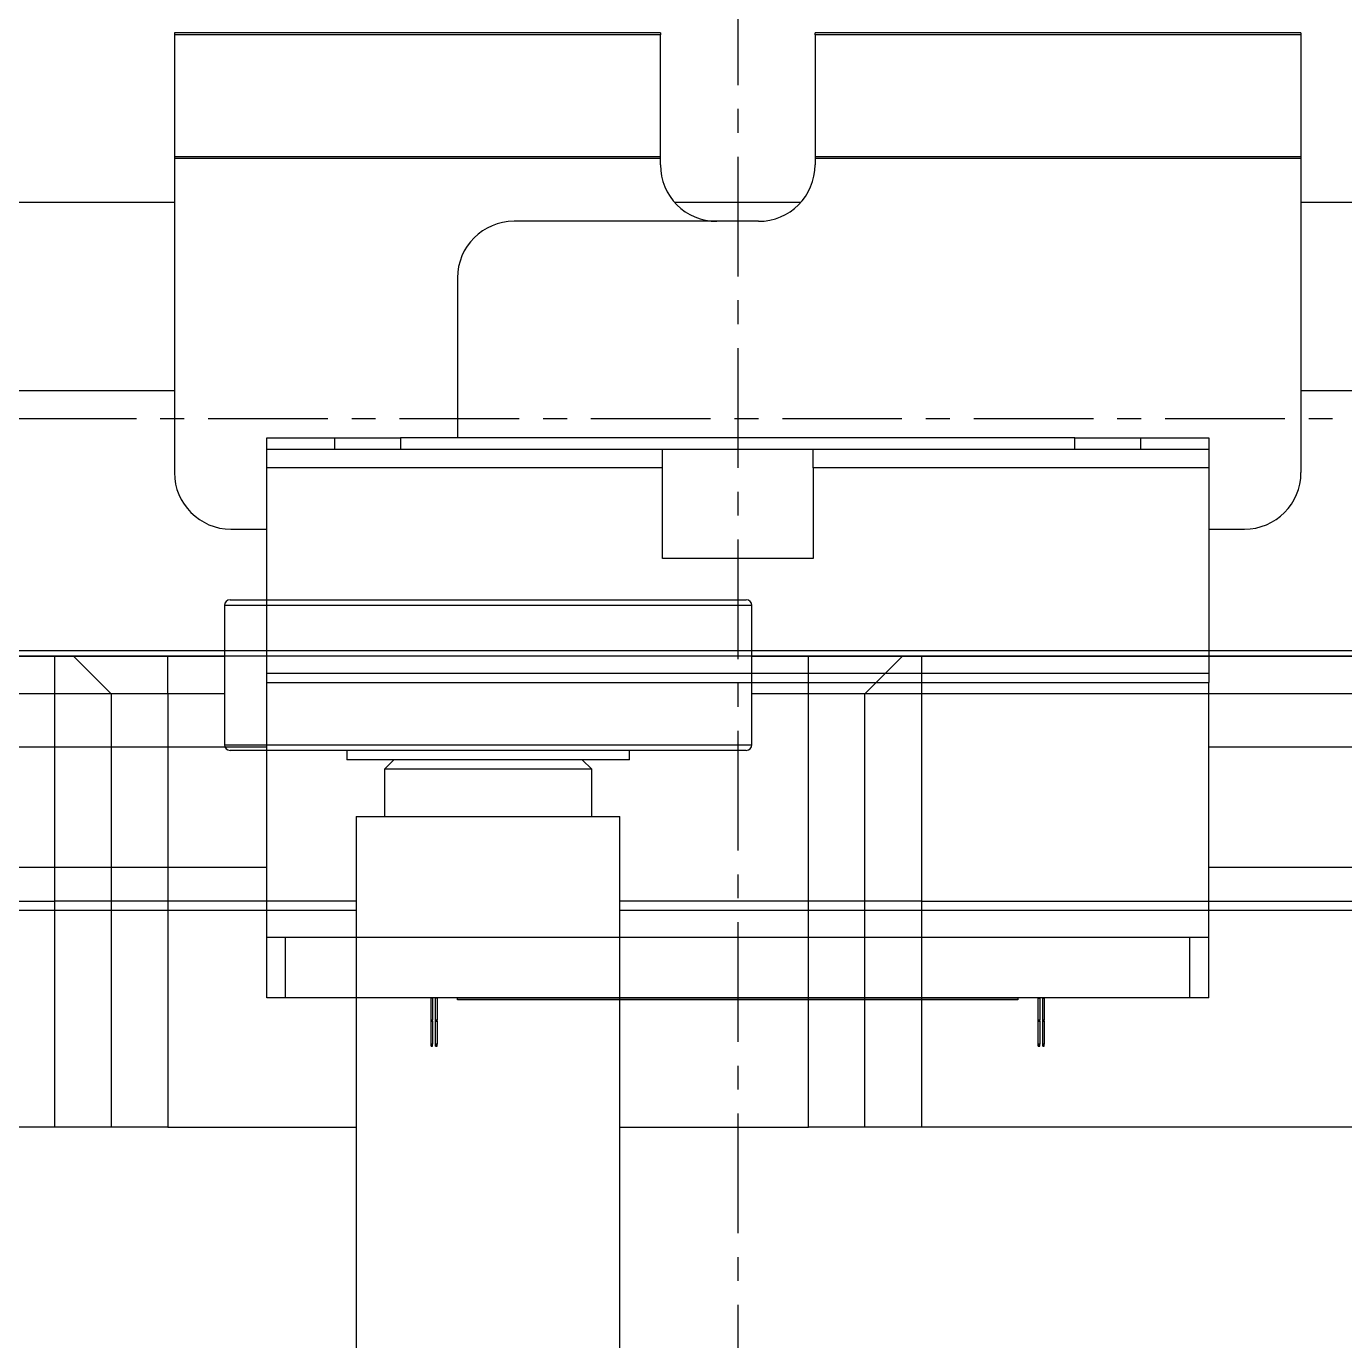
# Model space of a CAD drawing. Extents: x 500 to 100500, y -14500 to 21140.
# Drawn here: x 8152 to 8222, y -3069 to -2999.3 of the extents above; entities that cross this region are included whole.
import ezdxf

# ---------------------------------------------------------------- set-up
doc = ezdxf.new("R2010")
doc.units = 0
doc.linetypes.add('CENTER', pattern=[10.16, 6.35, -1.27, 1.27, -1.27])
doc.layers.get('0').update_dxf_attribs({"linetype": 'CONTINUOUS'})
doc.layers.add('Center', color=1, linetype='CENTER')

# ---------------------------------------------------------------- blocks, each defined once
blk = doc.blocks.new('SP R')
at = {"color": 3}
for p, q in [((18264.341, -97455.606), (18264.341, -97463.006)), ((18290.754, -97455.606), (18264.341, -97455.606)), ((18264.641, -97455.306), (18290.488, -97455.306)), ((18290.488, -97455.306), (18292.041, -97455.306)), ((18292.341, -97455.606), (18290.754, -97455.606)), ((18292.341, -97463.006), (18292.341, -97455.606)), ((17121.341, -97458.306), (18255.341, -97458.306)), ((18255.341, -97460.306), (18255.341, -97458.306)), ((18255.341, -97458.306), (18256.341, -97458.306)), ((18258.341, -97460.306), (18256.341, -97458.306)), ((18256.341, -97458.306), (18261.341, -97458.306)), ((18261.341, -97460.306), (18261.341, -97458.306)), ((18261.341, -97458.306), (18264.341, -97458.306)), ((18292.341, -97458.306), (18295.341, -97458.306)), ((18295.341, -97460.306), (18295.341, -97458.306)), ((18295.341, -97458.306), (18300.341, -97458.306)), ((18300.341, -97458.306), (18298.341, -97460.306)), ((18300.341, -97458.306), (18301.341, -97458.306)), ((18301.341, -97458.306), (18446.341, -97458.306)), ((18301.341, -97458.306), (18301.341, -97460.306)), ((18255.341, -97460.306), (17121.341, -97460.306)), ((18255.341, -97471.306), (18255.341, -97460.306)), ((18258.341, -97460.306), (18255.341, -97460.306)), ((18258.341, -97460.306), (18258.341, -97471.306)), ((18261.341, -97460.306), (18258.341, -97460.306)), ((18261.341, -97460.306), (18261.341, -97471.306)), ((18264.341, -97460.306), (18261.341, -97460.306)), ((18295.341, -97460.306), (18292.341, -97460.306)), ((18298.341, -97460.306), (18295.341, -97460.306)), ((18295.341, -97471.306), (18295.341, -97460.306)), ((18298.341, -97471.306), (18298.341, -97460.306)), ((18301.341, -97460.306), (18298.341, -97460.306)), ((18446.341, -97460.306), (18301.341, -97460.306)), ((18301.341, -97460.306), (18301.341, -97471.306)), ((18264.341, -97463.006), (18290.754, -97463.006)), ((18290.488, -97463.306), (18264.641, -97463.306)), ((18270.841, -97463.306), (18270.841, -97463.806)), ((18285.841, -97463.806), (18285.841, -97463.306)), ((18292.041, -97463.306), (18290.488, -97463.306)), ((18290.754, -97463.006), (18292.341, -97463.006)), ((18285.841, -97463.806), (18270.841, -97463.806)), ((18273.341, -97463.806), (18272.841, -97464.306)), ((18272.841, -97464.306), (18272.841, -97466.806)), ((18283.841, -97464.306), (18272.841, -97464.306)), ((18283.841, -97464.306), (18283.341, -97463.806)), ((18283.841, -97466.806), (18283.841, -97464.306)), ((18271.341, -97466.806), (18271.341, -97496.306)), ((18271.341, -97466.806), (18285.341, -97466.806)), ((18285.341, -97496.306), (18285.341, -97466.806)), ((17121.341, -97471.306), (18255.341, -97471.306)), ((18258.341, -97471.306), (18255.341, -97471.306)), ((18255.341, -97471.806), (18255.341, -97471.306)), ((18261.341, -97471.306), (18258.341, -97471.306)), ((18258.341, -97471.306), (18258.341, -97471.806)), ((18271.341, -97471.306), (18261.341, -97471.306)), ((18261.341, -97471.306), (18261.341, -97471.806)), ((18295.341, -97471.306), (18285.341, -97471.306)), ((18298.341, -97471.306), (18295.341, -97471.306)), ((18295.341, -97471.806), (18295.341, -97471.306)), ((18301.341, -97471.306), (18298.341, -97471.306)), ((18298.341, -97471.806), (18298.341, -97471.306)), ((18301.341, -97471.306), (18446.341, -97471.306)), ((18301.341, -97471.306), (18301.341, -97471.806)), ((18255.341, -97471.806), (17121.341, -97471.806)), ((18258.341, -97471.806), (18255.341, -97471.806)), ((18255.341, -97483.306), (18255.341, -97471.806)), ((18261.341, -97471.806), (18258.341, -97471.806)), ((18258.341, -97471.806), (18258.341, -97483.306)), ((18271.341, -97471.806), (18261.341, -97471.806)), ((18261.341, -97471.806), (18261.341, -97483.306)), ((18295.341, -97471.806), (18285.341, -97471.806)), ((18298.341, -97471.806), (18295.341, -97471.806)), ((18295.341, -97483.306), (18295.341, -97471.806)), ((18301.341, -97471.806), (18298.341, -97471.806)), ((18298.341, -97483.306), (18298.341, -97471.806)), ((18446.341, -97471.806), (18301.341, -97471.806)), ((18301.341, -97471.806), (18301.341, -97483.306)), ((18255.341, -97483.306), (17121.341, -97483.306)), ((18258.341, -97483.306), (18255.341, -97483.306)), ((18261.341, -97483.306), (18258.341, -97483.306)), ((18261.341, -97483.306), (18271.341, -97483.306)), ((18285.341, -97483.306), (18295.341, -97483.306)), ((18298.341, -97483.306), (18295.341, -97483.306)), ((18301.341, -97483.306), (18298.341, -97483.306)), ((18446.341, -97483.306), (18301.341, -97483.306))]:
    blk.add_line(p, q, dxfattribs=at)
for centre, start, end in [((18264.641, -97455.606), 90, 180), ((18292.041, -97455.606), 0, 90), ((18264.641, -97463.006), 180, 270), ((18292.041, -97463.006), 270, 0)]:
    blk.add_arc(centre, 0.3, start, end, dxfattribs=at)
blk = doc.blocks.new('KJVision F 2')
at = {"color": 3}
for p, q in [((-5665.721, -76763.687, -96.768), (-5665.721, -78093.687, -96.768)), ((-5575.721, -77163.687, -96.768), (-5755.721, -77163.687, -96.768))]:
    blk.add_line(p, q, dxfattribs=at)
blk = doc.blocks.new('KJprobe Card F')
at = {"color": 6}
for p, q in [((31827.045, -77435.194, 43.986), (31827.045, -77435.294, 43.986)), ((31852.84, -77435.194, 43.986), (31827.045, -77435.194, 43.986)), ((31852.84, -77435.294, 43.986), (31827.045, -77435.294, 43.986)), ((31827.045, -77435.294, 43.986), (31827.045, -77435.3, 43.986)), ((31852.84, -77435.3, 43.986), (31827.045, -77435.3, 43.986)), ((31827.045, -77435.3, 43.986), (31827.045, -77441.765, 43.986)), ((31852.84, -77435.194, 43.986), (31852.84, -77435.294, 43.986)), ((31852.84, -77435.3, 43.986), (31852.84, -77435.294, 43.986)), ((31852.84, -77441.765, 43.986), (31852.84, -77435.3, 43.986)), ((31861.05, -77435.294, 43.986), (31861.05, -77435.194, 43.986)), ((31886.845, -77435.194, 43.986), (31861.05, -77435.194, 43.986)), ((31886.845, -77435.294, 43.986), (31861.05, -77435.294, 43.986)), ((31861.05, -77435.294, 43.986), (31861.05, -77435.3, 43.986)), ((31886.845, -77435.3, 43.986), (31861.05, -77435.3, 43.986)), ((31861.05, -77435.3, 43.986), (31861.05, -77441.765, 43.986)), ((31886.845, -77435.194, 43.986), (31886.845, -77435.294, 43.986)), ((31886.845, -77435.294, 43.986), (31886.845, -77435.3, 43.986)), ((31886.845, -77435.3, 43.986), (31886.845, -77441.765, 43.986)), ((31852.84, -77441.765, 43.986), (31827.045, -77441.765, 43.986)), ((31827.045, -77441.765, 43.986), (31827.045, -77441.86, 43.986)), ((31852.84, -77441.86, 43.986), (31827.045, -77441.86, 43.986)), ((31827.045, -77441.86, 43.986), (31827.045, -77458.539, 43.986)), ((31852.84, -77441.86, 43.986), (31852.84, -77441.765, 43.986)), ((31852.84, -77442.194, 43.986), (31852.84, -77441.86, 43.986)), ((31886.845, -77441.765, 43.986), (31861.05, -77441.765, 43.986)), ((31861.05, -77441.765, 43.986), (31861.05, -77441.86, 43.986)), ((31886.845, -77441.86, 43.986), (31861.05, -77441.86, 43.986)), ((31861.05, -77441.86, 43.986), (31861.05, -77442.194, 43.986)), ((31886.845, -77441.765, 43.986), (31886.845, -77441.86, 43.986)), ((31886.845, -77441.86, 43.986), (31886.845, -77458.539, 43.986)), ((31827.045, -77444.189, 43.986), (31811.074, -77444.189, 43.986)), ((31860.291, -77444.189, 43.986), (31853.6, -77444.189, 43.986)), ((31902.816, -77444.189, 43.986), (31886.845, -77444.189, 43.986)), ((31858.05, -77445.194, 43.986), (31845.07, -77445.194, 43.986)), ((31842.07, -77448.194, 43.986), (31842.07, -77456.689, 43.986)), ((31827.045, -77454.189, 43.986), (31811.074, -77454.189, 43.986)), ((31902.816, -77454.189, 43.986), (31886.845, -77454.189, 43.986)), ((31831.945, -77457.289, 43.986), (31831.945, -77456.689, 43.986)), ((31831.945, -77456.689, 43.986), (31835.545, -77456.689, 43.986)), ((31835.545, -77456.689, 43.986), (31839.045, -77456.689, 43.986)), ((31835.545, -77456.689, 43.986), (31835.545, -77457.289, 43.986)), ((31839.045, -77456.689, 43.986), (31839.045, -77457.289, 43.986)), ((31874.845, -77456.689, 43.986), (31839.045, -77456.689, 43.986)), ((31874.845, -77457.289, 43.986), (31874.845, -77456.689, 43.986)), ((31874.845, -77456.689, 43.986), (31878.345, -77456.689, 43.986)), ((31878.345, -77456.689, 43.986), (31881.945, -77456.689, 43.986)), ((31878.345, -77457.289, 43.986), (31878.345, -77456.689, 43.986)), ((31881.945, -77456.689, 43.986), (31881.945, -77457.289, 43.986)), ((31831.945, -77458.289, 43.986), (31831.945, -77457.289, 43.986)), ((31831.945, -77457.289, 43.986), (31852.945, -77457.289, 43.986)), ((31852.945, -77458.289, 43.986), (31852.945, -77457.289, 43.986)), ((31852.945, -77457.289, 43.986), (31860.945, -77457.289, 43.986)), ((31860.945, -77457.289, 43.986), (31881.945, -77457.289, 43.986)), ((31860.945, -77458.289, 43.986), (31860.945, -77457.289, 43.986)), ((31881.945, -77457.289, 43.986), (31881.945, -77458.289, 43.986)), ((31852.945, -77458.289, 43.986), (31831.945, -77458.289, 43.986)), ((31831.945, -77469.189, 43.986), (31831.945, -77458.289, 43.986)), ((31852.945, -77463.089, 43.986), (31852.945, -77458.289, 43.986)), ((31881.945, -77458.289, 43.986), (31860.945, -77458.289, 43.986)), ((31860.945, -77458.289, 43.986), (31860.945, -77463.089, 43.986)), ((31881.945, -77458.289, 43.986), (31881.945, -77469.189, 43.986)), ((31830.045, -77461.539, 43.986), (31831.945, -77461.539, 43.986)), ((31881.945, -77461.539, 43.986), (31883.845, -77461.539, 43.986)), ((31860.945, -77463.089, 43.986), (31852.945, -77463.089, 43.986)), ((31831.945, -77469.689, 43.986), (31831.945, -77469.189, 43.986)), ((31831.945, -77469.189, 43.986), (31881.945, -77469.189, 43.986)), ((31831.945, -77483.229, 43.986), (31831.945, -77469.689, 43.986)), ((31831.945, -77469.689, 43.986), (31881.945, -77469.689, 43.986)), ((31881.945, -77469.189, 43.986), (31881.945, -77469.689, 43.986)), ((31881.945, -77483.229, 43.986), (31881.945, -77469.689, 43.986)), ((31812.174, -77473.089, 43.986), (31831.945, -77473.089, 43.986)), ((31881.945, -77473.089, 43.986), (31894.716, -77473.089, 43.986)), ((31812.174, -77479.489, 43.986), (31831.945, -77479.489, 43.986)), ((31881.945, -77479.489, 43.986), (31894.716, -77479.489, 43.986)), ((31881.945, -77483.229, 43.986), (31831.945, -77483.229, 43.986)), ((31831.945, -77486.429, 43.986), (31831.945, -77483.229, 43.986)), ((31832.945, -77486.429, 43.986), (31832.945, -77483.229, 43.986)), ((31880.945, -77483.229, 43.986), (31832.945, -77483.229, 43.986)), ((31880.945, -77486.429, 43.986), (31880.945, -77483.229, 43.986)), ((31881.945, -77486.429, 43.986), (31881.945, -77483.229, 43.986)), ((31832.945, -77486.429, 43.986), (31831.945, -77486.429, 43.986)), ((31880.945, -77486.429, 43.986), (31832.945, -77486.429, 43.986)), ((31840.649, -77486.439, 43.986), (31840.649, -77486.429, 43.986)), ((31840.769, -77486.439, 43.986), (31840.649, -77486.439, 43.986)), ((31840.669, -77487.607, 43.986), (31840.669, -77486.439, 43.986)), ((31840.749, -77486.439, 43.986), (31840.749, -77487.607, 43.986)), ((31840.769, -77486.439, 43.986), (31840.769, -77486.429, 43.986)), ((31840.889, -77486.439, 43.986), (31840.889, -77486.429, 43.986)), ((31841.009, -77486.439, 43.986), (31840.889, -77486.439, 43.986)), ((31840.909, -77487.607, 43.986), (31840.909, -77486.439, 43.986)), ((31840.989, -77486.439, 43.986), (31840.989, -77487.607, 43.986)), ((31841.009, -77486.439, 43.986), (31841.009, -77486.429, 43.986)), ((31842.07, -77486.439, 43.986), (31842.07, -77486.429, 43.986)), ((31842.07, -77486.539, 43.986), (31842.07, -77486.439, 43.986)), ((31871.82, -77486.439, 43.986), (31842.07, -77486.439, 43.986)), ((31842.32, -77486.439, 43.986), (31842.07, -77486.439, 43.986)), ((31842.32, -77486.439, 43.986), (31842.32, -77486.429, 43.986)), ((31842.57, -77486.439, 43.986), (31842.57, -77486.429, 43.986)), ((31842.82, -77486.439, 43.986), (31842.57, -77486.439, 43.986)), ((31842.82, -77486.439, 43.986), (31842.82, -77486.429, 43.986)), ((31843.07, -77486.439, 43.986), (31843.07, -77486.429, 43.986)), ((31843.32, -77486.439, 43.986), (31843.07, -77486.439, 43.986)), ((31843.32, -77486.439, 43.986), (31843.32, -77486.429, 43.986)), ((31843.57, -77486.439, 43.986), (31843.57, -77486.429, 43.986)), ((31843.82, -77486.439, 43.986), (31843.57, -77486.439, 43.986)), ((31843.82, -77486.439, 43.986), (31843.82, -77486.429, 43.986)), ((31844.07, -77486.439, 43.986), (31844.07, -77486.429, 43.986)), ((31844.32, -77486.439, 43.986), (31844.07, -77486.439, 43.986)), ((31844.32, -77486.439, 43.986), (31844.32, -77486.429, 43.986)), ((31844.57, -77486.439, 43.986), (31844.57, -77486.429, 43.986)), ((31844.82, -77486.439, 43.986), (31844.57, -77486.439, 43.986)), ((31844.82, -77486.439, 43.986), (31844.82, -77486.429, 43.986)), ((31845.07, -77486.439, 43.986), (31845.07, -77486.429, 43.986)), ((31845.32, -77486.439, 43.986), (31845.07, -77486.439, 43.986)), ((31845.32, -77486.439, 43.986), (31845.32, -77486.429, 43.986)), ((31845.57, -77486.439, 43.986), (31845.57, -77486.429, 43.986)), ((31845.82, -77486.439, 43.986), (31845.57, -77486.439, 43.986)), ((31845.82, -77486.439, 43.986), (31845.82, -77486.429, 43.986)), ((31846.07, -77486.439, 43.986), (31846.07, -77486.429, 43.986)), ((31846.32, -77486.439, 43.986), (31846.07, -77486.439, 43.986)), ((31846.32, -77486.439, 43.986), (31846.32, -77486.429, 43.986)), ((31846.57, -77486.439, 43.986), (31846.57, -77486.429, 43.986)), ((31846.82, -77486.439, 43.986), (31846.57, -77486.439, 43.986)), ((31846.82, -77486.439, 43.986), (31846.82, -77486.429, 43.986)), ((31847.07, -77486.439, 43.986), (31847.07, -77486.429, 43.986)), ((31847.32, -77486.439, 43.986), (31847.07, -77486.439, 43.986)), ((31847.32, -77486.439, 43.986), (31847.32, -77486.429, 43.986)), ((31847.57, -77486.439, 43.986), (31847.57, -77486.429, 43.986)), ((31847.82, -77486.439, 43.986), (31847.57, -77486.439, 43.986)), ((31847.82, -77486.439, 43.986), (31847.82, -77486.429, 43.986)), ((31848.07, -77486.439, 43.986), (31848.07, -77486.429, 43.986)), ((31848.32, -77486.439, 43.986), (31848.07, -77486.439, 43.986)), ((31848.32, -77486.439, 43.986), (31848.32, -77486.429, 43.986)), ((31848.57, -77486.439, 43.986), (31848.57, -77486.429, 43.986)), ((31848.82, -77486.439, 43.986), (31848.57, -77486.439, 43.986)), ((31848.82, -77486.439, 43.986), (31848.82, -77486.429, 43.986)), ((31849.07, -77486.439, 43.986), (31849.07, -77486.429, 43.986)), ((31849.32, -77486.439, 43.986), (31849.07, -77486.439, 43.986)), ((31849.32, -77486.439, 43.986), (31849.32, -77486.429, 43.986)), ((31849.57, -77486.439, 43.986), (31849.57, -77486.429, 43.986)), ((31849.82, -77486.439, 43.986), (31849.57, -77486.439, 43.986)), ((31849.82, -77486.439, 43.986), (31849.82, -77486.429, 43.986)), ((31850.07, -77486.439, 43.986), (31850.07, -77486.429, 43.986)), ((31850.32, -77486.439, 43.986), (31850.07, -77486.439, 43.986)), ((31850.32, -77486.439, 43.986), (31850.32, -77486.429, 43.986)), ((31850.57, -77486.439, 43.986), (31850.57, -77486.429, 43.986)), ((31850.82, -77486.439, 43.986), (31850.57, -77486.439, 43.986)), ((31850.82, -77486.439, 43.986), (31850.82, -77486.429, 43.986)), ((31851.07, -77486.439, 43.986), (31851.07, -77486.429, 43.986)), ((31851.32, -77486.439, 43.986), (31851.07, -77486.439, 43.986)), ((31851.32, -77486.439, 43.986), (31851.32, -77486.429, 43.986)), ((31851.57, -77486.439, 43.986), (31851.57, -77486.429, 43.986)), ((31851.82, -77486.439, 43.986), (31851.57, -77486.439, 43.986)), ((31851.82, -77486.439, 43.986), (31851.82, -77486.429, 43.986)), ((31852.07, -77486.439, 43.986), (31852.07, -77486.429, 43.986)), ((31852.32, -77486.439, 43.986), (31852.07, -77486.439, 43.986)), ((31852.32, -77486.439, 43.986), (31852.32, -77486.429, 43.986)), ((31852.57, -77486.439, 43.986), (31852.57, -77486.429, 43.986)), ((31852.82, -77486.439, 43.986), (31852.57, -77486.439, 43.986)), ((31852.82, -77486.439, 43.986), (31852.82, -77486.429, 43.986)), ((31853.07, -77486.439, 43.986), (31853.07, -77486.429, 43.986)), ((31853.32, -77486.439, 43.986), (31853.07, -77486.439, 43.986)), ((31853.32, -77486.439, 43.986), (31853.32, -77486.429, 43.986)), ((31853.57, -77486.439, 43.986), (31853.57, -77486.429, 43.986)), ((31853.82, -77486.439, 43.986), (31853.57, -77486.439, 43.986)), ((31853.82, -77486.439, 43.986), (31853.82, -77486.429, 43.986)), ((31854.07, -77486.439, 43.986), (31854.07, -77486.429, 43.986)), ((31854.32, -77486.439, 43.986), (31854.07, -77486.439, 43.986)), ((31854.32, -77486.439, 43.986), (31854.32, -77486.429, 43.986)), ((31854.57, -77486.439, 43.986), (31854.57, -77486.429, 43.986)), ((31854.82, -77486.439, 43.986), (31854.57, -77486.439, 43.986)), ((31854.82, -77486.439, 43.986), (31854.82, -77486.429, 43.986)), ((31855.07, -77486.439, 43.986), (31855.07, -77486.429, 43.986)), ((31855.32, -77486.439, 43.986), (31855.07, -77486.439, 43.986)), ((31855.32, -77486.439, 43.986), (31855.32, -77486.429, 43.986)), ((31855.57, -77486.439, 43.986), (31855.57, -77486.429, 43.986)), ((31855.82, -77486.439, 43.986), (31855.57, -77486.439, 43.986)), ((31855.82, -77486.439, 43.986), (31855.82, -77486.429, 43.986)), ((31856.07, -77486.439, 43.986), (31856.07, -77486.429, 43.986)), ((31856.32, -77486.439, 43.986), (31856.07, -77486.439, 43.986)), ((31856.32, -77486.439, 43.986), (31856.32, -77486.429, 43.986)), ((31856.57, -77486.439, 43.986), (31856.57, -77486.429, 43.986)), ((31856.82, -77486.439, 43.986), (31856.57, -77486.439, 43.986)), ((31856.82, -77486.439, 43.986), (31856.82, -77486.429, 43.986)), ((31857.07, -77486.439, 43.986), (31857.07, -77486.429, 43.986)), ((31857.32, -77486.439, 43.986), (31857.07, -77486.439, 43.986)), ((31857.32, -77486.439, 43.986), (31857.32, -77486.429, 43.986)), ((31857.57, -77486.439, 43.986), (31857.57, -77486.429, 43.986)), ((31857.82, -77486.439, 43.986), (31857.57, -77486.439, 43.986)), ((31857.82, -77486.439, 43.986), (31857.82, -77486.429, 43.986)), ((31858.07, -77486.439, 43.986), (31858.07, -77486.429, 43.986)), ((31858.32, -77486.439, 43.986), (31858.07, -77486.439, 43.986)), ((31858.32, -77486.439, 43.986), (31858.32, -77486.429, 43.986)), ((31858.57, -77486.439, 43.986), (31858.57, -77486.429, 43.986)), ((31858.82, -77486.439, 43.986), (31858.57, -77486.439, 43.986)), ((31858.82, -77486.439, 43.986), (31858.82, -77486.429, 43.986)), ((31859.07, -77486.439, 43.986), (31859.07, -77486.429, 43.986)), ((31859.32, -77486.439, 43.986), (31859.07, -77486.439, 43.986)), ((31859.32, -77486.439, 43.986), (31859.32, -77486.429, 43.986)), ((31859.57, -77486.439, 43.986), (31859.57, -77486.429, 43.986)), ((31859.82, -77486.439, 43.986), (31859.57, -77486.439, 43.986)), ((31859.82, -77486.439, 43.986), (31859.82, -77486.429, 43.986)), ((31860.07, -77486.439, 43.986), (31860.07, -77486.429, 43.986)), ((31860.32, -77486.439, 43.986), (31860.07, -77486.439, 43.986)), ((31860.32, -77486.439, 43.986), (31860.32, -77486.429, 43.986)), ((31860.57, -77486.439, 43.986), (31860.57, -77486.429, 43.986)), ((31860.82, -77486.439, 43.986), (31860.57, -77486.439, 43.986)), ((31860.82, -77486.439, 43.986), (31860.82, -77486.429, 43.986)), ((31861.07, -77486.439, 43.986), (31861.07, -77486.429, 43.986)), ((31861.32, -77486.439, 43.986), (31861.07, -77486.439, 43.986)), ((31861.32, -77486.439, 43.986), (31861.32, -77486.429, 43.986)), ((31861.57, -77486.439, 43.986), (31861.57, -77486.429, 43.986)), ((31861.82, -77486.439, 43.986), (31861.57, -77486.439, 43.986)), ((31861.82, -77486.439, 43.986), (31861.82, -77486.429, 43.986)), ((31862.07, -77486.439, 43.986), (31862.07, -77486.429, 43.986)), ((31862.32, -77486.439, 43.986), (31862.07, -77486.439, 43.986)), ((31862.32, -77486.439, 43.986), (31862.32, -77486.429, 43.986)), ((31862.57, -77486.439, 43.986), (31862.57, -77486.429, 43.986)), ((31862.82, -77486.439, 43.986), (31862.57, -77486.439, 43.986)), ((31862.82, -77486.439, 43.986), (31862.82, -77486.429, 43.986)), ((31863.07, -77486.439, 43.986), (31863.07, -77486.429, 43.986)), ((31863.32, -77486.439, 43.986), (31863.07, -77486.439, 43.986)), ((31863.32, -77486.439, 43.986), (31863.32, -77486.429, 43.986)), ((31863.57, -77486.439, 43.986), (31863.57, -77486.429, 43.986)), ((31863.82, -77486.439, 43.986), (31863.57, -77486.439, 43.986)), ((31863.82, -77486.439, 43.986), (31863.82, -77486.429, 43.986)), ((31864.07, -77486.439, 43.986), (31864.07, -77486.429, 43.986)), ((31864.32, -77486.439, 43.986), (31864.07, -77486.439, 43.986)), ((31864.32, -77486.439, 43.986), (31864.32, -77486.429, 43.986)), ((31864.57, -77486.439, 43.986), (31864.57, -77486.429, 43.986)), ((31864.82, -77486.439, 43.986), (31864.57, -77486.439, 43.986)), ((31864.82, -77486.439, 43.986), (31864.82, -77486.429, 43.986)), ((31865.07, -77486.439, 43.986), (31865.07, -77486.429, 43.986)), ((31865.32, -77486.439, 43.986), (31865.07, -77486.439, 43.986)), ((31865.32, -77486.439, 43.986), (31865.32, -77486.429, 43.986)), ((31865.57, -77486.439, 43.986), (31865.57, -77486.429, 43.986)), ((31865.82, -77486.439, 43.986), (31865.57, -77486.439, 43.986)), ((31865.82, -77486.439, 43.986), (31865.82, -77486.429, 43.986)), ((31866.07, -77486.439, 43.986), (31866.07, -77486.429, 43.986)), ((31866.32, -77486.439, 43.986), (31866.07, -77486.439, 43.986)), ((31866.32, -77486.439, 43.986), (31866.32, -77486.429, 43.986)), ((31866.57, -77486.439, 43.986), (31866.57, -77486.429, 43.986)), ((31866.82, -77486.439, 43.986), (31866.57, -77486.439, 43.986)), ((31866.82, -77486.439, 43.986), (31866.82, -77486.429, 43.986)), ((31867.07, -77486.439, 43.986), (31867.07, -77486.429, 43.986)), ((31867.32, -77486.439, 43.986), (31867.07, -77486.439, 43.986)), ((31867.32, -77486.439, 43.986), (31867.32, -77486.429, 43.986)), ((31867.57, -77486.439, 43.986), (31867.57, -77486.429, 43.986)), ((31867.82, -77486.439, 43.986), (31867.57, -77486.439, 43.986)), ((31867.82, -77486.439, 43.986), (31867.82, -77486.429, 43.986)), ((31868.07, -77486.439, 43.986), (31868.07, -77486.429, 43.986)), ((31868.32, -77486.439, 43.986), (31868.07, -77486.439, 43.986)), ((31868.32, -77486.439, 43.986), (31868.32, -77486.429, 43.986)), ((31868.57, -77486.439, 43.986), (31868.57, -77486.429, 43.986)), ((31868.82, -77486.439, 43.986), (31868.57, -77486.439, 43.986)), ((31868.82, -77486.439, 43.986), (31868.82, -77486.429, 43.986)), ((31869.07, -77486.439, 43.986), (31869.07, -77486.429, 43.986)), ((31869.32, -77486.439, 43.986), (31869.07, -77486.439, 43.986)), ((31869.32, -77486.439, 43.986), (31869.32, -77486.429, 43.986)), ((31869.57, -77486.439, 43.986), (31869.57, -77486.429, 43.986)), ((31869.82, -77486.439, 43.986), (31869.57, -77486.439, 43.986)), ((31869.82, -77486.439, 43.986), (31869.82, -77486.429, 43.986)), ((31870.07, -77486.439, 43.986), (31870.07, -77486.429, 43.986)), ((31870.32, -77486.439, 43.986), (31870.07, -77486.439, 43.986)), ((31870.32, -77486.439, 43.986), (31870.32, -77486.429, 43.986)), ((31870.57, -77486.439, 43.986), (31870.57, -77486.429, 43.986)), ((31870.82, -77486.439, 43.986), (31870.57, -77486.439, 43.986)), ((31870.82, -77486.439, 43.986), (31870.82, -77486.429, 43.986)), ((31871.07, -77486.439, 43.986), (31871.07, -77486.429, 43.986)), ((31871.32, -77486.439, 43.986), (31871.07, -77486.439, 43.986)), ((31871.32, -77486.439, 43.986), (31871.32, -77486.429, 43.986)), ((31871.57, -77486.439, 43.986), (31871.57, -77486.429, 43.986)), ((31871.82, -77486.439, 43.986), (31871.57, -77486.439, 43.986)), ((31871.82, -77486.439, 43.986), (31871.82, -77486.429, 43.986)), ((31871.82, -77486.439, 43.986), (31871.82, -77486.539, 43.986)), ((31872.881, -77486.439, 43.986), (31872.881, -77486.429, 43.986)), ((31872.881, -77486.439, 43.986), (31873.001, -77486.439, 43.986)), ((31872.901, -77487.607, 43.986), (31872.901, -77486.439, 43.986)), ((31872.981, -77486.439, 43.986), (31872.981, -77487.607, 43.986)), ((31873.001, -77486.439, 43.986), (31873.001, -77486.429, 43.986)), ((31873.121, -77486.439, 43.986), (31873.121, -77486.429, 43.986)), ((31873.121, -77486.439, 43.986), (31873.241, -77486.439, 43.986)), ((31873.141, -77487.607, 43.986), (31873.141, -77486.439, 43.986)), ((31873.221, -77486.439, 43.986), (31873.221, -77487.607, 43.986)), ((31873.241, -77486.439, 43.986), (31873.241, -77486.429, 43.986)), ((31881.945, -77486.429, 43.986), (31880.945, -77486.429, 43.986)), ((31871.82, -77486.539, 43.986), (31842.07, -77486.539, 43.986)), ((31840.749, -77487.607, 43.986), (31840.669, -77487.607, 43.986)), ((31840.669, -77487.657, 43.986), (31840.669, -77487.607, 43.986)), ((31840.669, -77488.89, 43.986), (31840.669, -77487.657, 43.986)), ((31840.669, -77487.657, 43.986), (31840.749, -77487.657, 43.986)), ((31840.749, -77487.657, 43.986), (31840.749, -77487.607, 43.986)), ((31840.749, -77487.657, 43.986), (31840.749, -77488.89, 43.986)), ((31840.989, -77487.607, 43.986), (31840.909, -77487.607, 43.986)), ((31840.909, -77487.657, 43.986), (31840.909, -77487.607, 43.986)), ((31840.909, -77488.89, 43.986), (31840.909, -77487.657, 43.986)), ((31840.909, -77487.657, 43.986), (31840.989, -77487.657, 43.986)), ((31840.989, -77487.657, 43.986), (31840.989, -77487.607, 43.986)), ((31840.989, -77487.657, 43.986), (31840.989, -77488.89, 43.986)), ((31872.981, -77487.607, 43.986), (31872.901, -77487.607, 43.986)), ((31872.901, -77487.657, 43.986), (31872.901, -77487.607, 43.986)), ((31872.901, -77487.657, 43.986), (31872.981, -77487.657, 43.986)), ((31872.901, -77488.89, 43.986), (31872.901, -77487.657, 43.986)), ((31872.981, -77487.657, 43.986), (31872.981, -77487.607, 43.986)), ((31872.981, -77487.657, 43.986), (31872.981, -77488.89, 43.986)), ((31873.221, -77487.607, 43.986), (31873.141, -77487.607, 43.986)), ((31873.141, -77487.657, 43.986), (31873.141, -77487.607, 43.986)), ((31873.141, -77487.657, 43.986), (31873.221, -77487.657, 43.986)), ((31873.141, -77488.89, 43.986), (31873.141, -77487.657, 43.986)), ((31873.221, -77487.657, 43.986), (31873.221, -77487.607, 43.986)), ((31873.221, -77487.657, 43.986), (31873.221, -77488.89, 43.986)), ((31840.749, -77488.89, 43.986), (31840.669, -77488.89, 43.986)), ((31840.669, -77488.896, 43.986), (31840.669, -77488.89, 43.986)), ((31840.669, -77488.896, 43.986), (31840.749, -77488.896, 43.986)), ((31840.669, -77488.985, 43.986), (31840.669, -77488.896, 43.986)), ((31840.749, -77488.985, 43.986), (31840.669, -77488.985, 43.986)), ((31840.669, -77488.989, 43.986), (31840.669, -77488.985, 43.986)), ((31840.669, -77488.989, 43.986), (31840.749, -77488.989, 43.986)), ((31840.669, -77488.989, 43.986), (31840.749, -77488.989, 43.986)), ((31840.669, -77488.989, 43.986), (31840.669, -77488.989, 43.986)), ((31840.749, -77488.896, 43.986), (31840.749, -77488.89, 43.986)), ((31840.749, -77488.985, 43.986), (31840.749, -77488.896, 43.986)), ((31840.749, -77488.989, 43.986), (31840.749, -77488.985, 43.986)), ((31840.749, -77488.989, 43.986), (31840.749, -77488.989, 43.986)), ((31840.989, -77488.89, 43.986), (31840.909, -77488.89, 43.986)), ((31840.909, -77488.896, 43.986), (31840.909, -77488.89, 43.986)), ((31840.909, -77488.896, 43.986), (31840.989, -77488.896, 43.986)), ((31840.909, -77488.985, 43.986), (31840.909, -77488.896, 43.986)), ((31840.989, -77488.985, 43.986), (31840.909, -77488.985, 43.986)), ((31840.909, -77488.989, 43.986), (31840.909, -77488.985, 43.986)), ((31840.909, -77488.989, 43.986), (31840.989, -77488.989, 43.986)), ((31840.909, -77488.989, 43.986), (31840.989, -77488.989, 43.986)), ((31840.909, -77488.989, 43.986), (31840.909, -77488.989, 43.986)), ((31840.989, -77488.896, 43.986), (31840.989, -77488.89, 43.986)), ((31840.989, -77488.985, 43.986), (31840.989, -77488.896, 43.986)), ((31840.989, -77488.989, 43.986), (31840.989, -77488.985, 43.986)), ((31840.989, -77488.989, 43.986), (31840.989, -77488.989, 43.986)), ((31872.981, -77488.89, 43.986), (31872.901, -77488.89, 43.986)), ((31872.901, -77488.896, 43.986), (31872.901, -77488.89, 43.986)), ((31872.901, -77488.896, 43.986), (31872.981, -77488.896, 43.986)), ((31872.901, -77488.985, 43.986), (31872.901, -77488.896, 43.986)), ((31872.981, -77488.985, 43.986), (31872.901, -77488.985, 43.986)), ((31872.901, -77488.989, 43.986), (31872.901, -77488.985, 43.986)), ((31872.901, -77488.989, 43.986), (31872.981, -77488.989, 43.986)), ((31872.901, -77488.989, 43.986), (31872.981, -77488.989, 43.986)), ((31872.901, -77488.989, 43.986), (31872.901, -77488.989, 43.986)), ((31872.981, -77488.896, 43.986), (31872.981, -77488.89, 43.986)), ((31872.981, -77488.985, 43.986), (31872.981, -77488.896, 43.986)), ((31872.981, -77488.989, 43.986), (31872.981, -77488.985, 43.986)), ((31872.981, -77488.989, 43.986), (31872.981, -77488.989, 43.986)), ((31873.221, -77488.89, 43.986), (31873.141, -77488.89, 43.986)), ((31873.141, -77488.896, 43.986), (31873.141, -77488.89, 43.986)), ((31873.141, -77488.896, 43.986), (31873.221, -77488.896, 43.986)), ((31873.141, -77488.985, 43.986), (31873.141, -77488.896, 43.986)), ((31873.221, -77488.985, 43.986), (31873.141, -77488.985, 43.986)), ((31873.141, -77488.989, 43.986), (31873.141, -77488.985, 43.986)), ((31873.141, -77488.989, 43.986), (31873.221, -77488.989, 43.986)), ((31873.141, -77488.989, 43.986), (31873.221, -77488.989, 43.986)), ((31873.141, -77488.989, 43.986), (31873.141, -77488.989, 43.986)), ((31873.221, -77488.896, 43.986), (31873.221, -77488.89, 43.986)), ((31873.221, -77488.985, 43.986), (31873.221, -77488.896, 43.986)), ((31873.221, -77488.989, 43.986), (31873.221, -77488.985, 43.986)), ((31873.221, -77488.989, 43.986), (31873.221, -77488.989, 43.986))]:
    blk.add_line(p, q, dxfattribs=at)
for centre, start, end in [((31855.84, -77442.194, 43.986), 180, 270), ((31858.05, -77442.194, 43.986), 270, 0), ((31845.07, -77448.194, 43.986), 90, 180), ((31830.045, -77458.539, 43.986), 180, 270), ((31883.845, -77458.539, 43.986), 270, 0)]:
    blk.add_arc(centre, 3, start, end, dxfattribs=at)
blk = doc.blocks.new('glass 1500')
at = {"color": 1, "elevation": -75.818}
blk.add_lwpolyline([(-6068.991, -93219.952), (-4568.991, -93219.952), (-4568.991, -93220.252), (-6068.991, -93220.252)], close=True, dxfattribs=at)

msp = doc.modelspace()

# ---------------------------------------------------------------- block references
msp.add_blockref('KJprobe Card F', (-23667.198, 74435.585, -119.805))
at = {"color": 0}
for name, p in [('SP R', (-10101.844, 94425.602, -75.818)), ('glass 1500', (12905.489, 90187.548))]:
    msp.add_blockref(name, p, dxfattribs=at)
at = {"layer": 'Center'}
msp.add_blockref('KJVision F 2', (13855.468, 74143.583, 20.95), dxfattribs=at)

doc.saveas('drawing.dxf')
